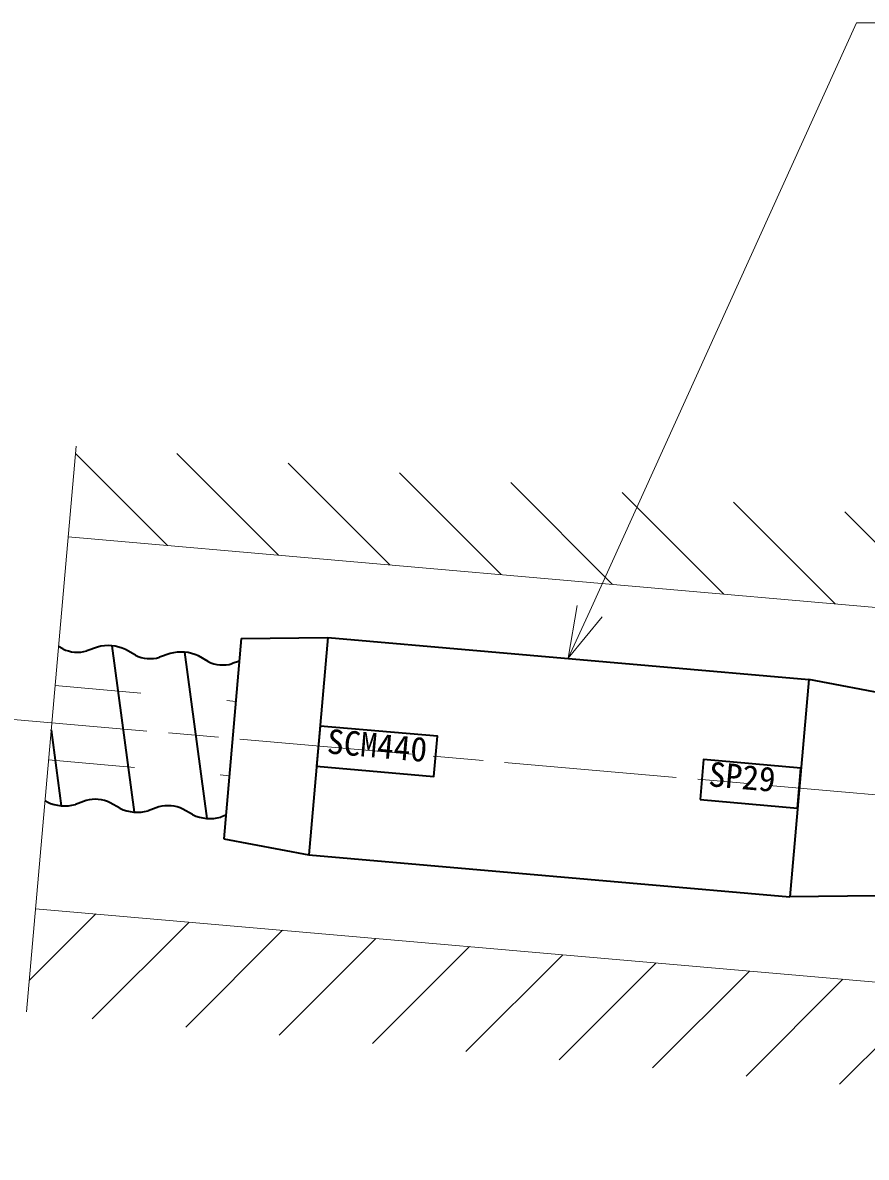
# Model space of a CAD drawing. Units: millimetres at full size, sheet at 1:2.5; details may follow other scales. Extents: x 3771 to 5451, y -1747 to -544.
# Drawn here: x 4509.8 to 4656.7, y -999.9 to -802.4 of the extents above; entities that cross this region are included whole.
import ezdxf
from ezdxf.enums import TextEntityAlignment as Align

# ---------------------------------------------------------------- set-up
doc = ezdxf.new("R2010")
doc.units = ezdxf.units.MM
doc.header["$LTSCALE"] = 2.5
doc.linetypes.add('CHAIN', pattern=[18.5, 12, -1.5, 3.5, -1.5])
doc.linetypes.add('DASHED_SPACED', pattern=[12, 6, -6])
for name, color, linetype, lineweight in [('1外形線', 7, 'Continuous', 35), ('2細い実線', 3, 'Continuous', 20), ('3隠れ線', 2, 'DASHED_SPACED', 18), ('4中心線', 1, 'CHAIN', 18), ('6寸法線', 4, 'Continuous', 18)]:
    doc.layers.add(name, color=color, linetype=linetype, lineweight=lineweight)
doc.styles.add('ＭＳ ゴシック', font='')
doc.styles.get('ＭＳ ゴシック').set_extended_font_data('MS Gothic')
pattern_1 = [(135, (0, 0), (-8.83883, -8.83883), [])]
pattern_2 = [(45, (0, 0), (-8.83883, 8.83883), [])]

msp = doc.modelspace()

# ---------------------------------------------------------------- hatches: boundary and pattern name
at = {"layer": '2細い実線'}
h = msp.add_hatch(dxfattribs=at)
h.set_pattern_fill('USER', color=256, style=0, pattern_type=2)
h.set_pattern_definition(pattern_1)
h.paths.add_polyline_path([(4519.129, -875.828), (4517.725, -891.869), (4804.482, -916.957), (4805.885, -900.916)])
h = msp.add_hatch(dxfattribs=at)
h.set_pattern_fill('USER', color=256, style=0, pattern_type=2)
h.set_pattern_definition(pattern_1)
h.paths.add_polyline_path([(4519.129, -875.828), (4517.725, -891.869), (4804.482, -916.957), (4805.885, -900.916)])
h = msp.add_hatch(dxfattribs=at)
h.set_pattern_fill('USER', color=256, style=0, pattern_type=2)
h.set_pattern_definition(pattern_2)
h.paths.add_polyline_path([(4512.06, -956.622), (4510.468, -974.817), (4797.225, -999.905), (4798.816, -981.709)])
h = msp.add_hatch(dxfattribs=at)
h.set_pattern_fill('USER', color=256, style=0, pattern_type=2)
h.set_pattern_definition(pattern_2)
h.paths.add_polyline_path([(4512.06, -956.622), (4510.468, -974.817), (4797.225, -999.905), (4798.816, -981.709)])

# ---------------------------------------------------------------- linework, layer by layer
at = {"layer": '1外形線'}
for p, q in [((4547.87, -909.568), (4544.819, -944.435)), ((4547.87, -909.568), (4562.943, -909.381)), ((4562.943, -909.381), (4559.631, -947.236)), ((4562.943, -909.381), (4646.624, -916.702)), ((4516.776, -911.375), (4516.055, -910.963)), ((4516.776, -911.375), (4516.055, -910.963)), ((4522.822, -911.085), (4520.989, -911.744)), ((4525.352, -910.856), (4529.194, -939.801)), ((4529.428, -912.482), (4527.737, -911.515)), ((4529.428, -912.482), (4527.737, -911.515)), ((4535.474, -912.192), (4533.64, -912.851)), ((4538.004, -911.963), (4541.846, -940.907)), ((4542.08, -913.589), (4540.389, -912.622)), ((4542.08, -913.589), (4540.389, -912.622)), ((4547.524, -913.515), (4546.292, -913.957)), ((4646.624, -916.702), (4643.312, -954.557)), ((4661.436, -919.504), (4646.624, -916.702)), ((4514.786, -925.461), (4516.542, -938.694)), ((4514.091, -938.029), (4513.706, -937.809)), ((4520.839, -937.8), (4519.006, -938.459)), ((4526.743, -939.136), (4525.052, -938.169)), ((4533.491, -938.907), (4531.658, -939.566)), ((4539.394, -940.243), (4537.703, -939.275)), ((4545.176, -940.361), (4544.309, -940.673)), ((4544.819, -944.435), (4559.631, -947.236)), ((4559.631, -947.236), (4643.312, -954.557)), ((4658.385, -954.37), (4643.312, -954.557))]:
    msp.add_line(p, q, dxfattribs=at)
for points in [[(4560.982, -931.795), (4581.404, -933.582), (4582.014, -926.609), (4561.592, -924.822)], [(4627.727, -937.635), (4644.663, -939.116), (4645.273, -932.143), (4628.338, -930.661)]]:
    msp.add_lwpolyline(points, close=True, dxfattribs=at)
for centre, radius, start, end in [((4519.372, -905.966), 6, 244.36789, 285.63395), ((4524.709, -917.826), 7, 64.36613, 105.63387), ((4524.709, -917.826), 7, 64.36613, 105.63387), ((4532.024, -907.073), 6, 244.36789, 285.63395), ((4537.36, -918.933), 7, 64.36613, 105.63387), ((4537.36, -918.933), 7, 64.36613, 105.63387), ((4544.675, -908.179), 6, 244.36789, 285.63395), ((4517.119, -931.718), 7, 244.36613, 285.63387), ((4522.456, -943.578), 6, 64.36605, 105.6363), ((4522.456, -943.578), 6, 64.36605, 105.6363), ((4529.771, -932.825), 7, 244.36613, 285.63387), ((4535.108, -944.685), 6, 64.36605, 105.6363), ((4535.108, -944.685), 6, 64.36605, 105.6363), ((4542.423, -933.932), 7, 244.36613, 285.63387)]:
    msp.add_arc(centre, radius, start, end, dxfattribs=at)
at = {"layer": '2細い実線'}
for p, q in [((4519.107, -876.077), (4510.488, -974.584)), ((4517.725, -891.869), (4804.482, -916.957)), ((4512.06, -956.622), (4798.816, -981.709))]:
    msp.add_line(p, q, dxfattribs=at)
at = {"layer": '3隠れ線'}
for p, q in [((4515.459, -917.77), (4546.911, -920.522)), ((4514.326, -930.72), (4545.778, -933.472))]:
    msp.add_line(p, q, dxfattribs=at)
at = {"layer": '4中心線'}
msp.add_line((4179.027, -894.861), (4845.604, -953.179), dxfattribs=at)
at = {"layer": '6寸法線'}
for p, q in [((4608.501, -904.834), (4654.962, -802.364)), ((4654.962, -802.364), (4764.362, -802.364)), ((4606.305, -903.838), (4604.785, -913.031)), ((4604.785, -913.031), (4608.501, -904.834)), ((4604.785, -913.031), (4610.697, -905.83))]:
    msp.add_line(p, q, dxfattribs=at)

# ---------------------------------------------------------------- texts
at = {"layer": '1外形線', "style": 'ＭＳ ゴシック'}
for s, p in [('SCM440', (4562.543, -930.847)), ('SP29', (4628.971, -936.558))]:
    msp.add_text(s, height=4.272, rotation=355, dxfattribs=at).set_placement(p, align=Align.BOTTOM_LEFT)

doc.saveas('drawing.dxf')
